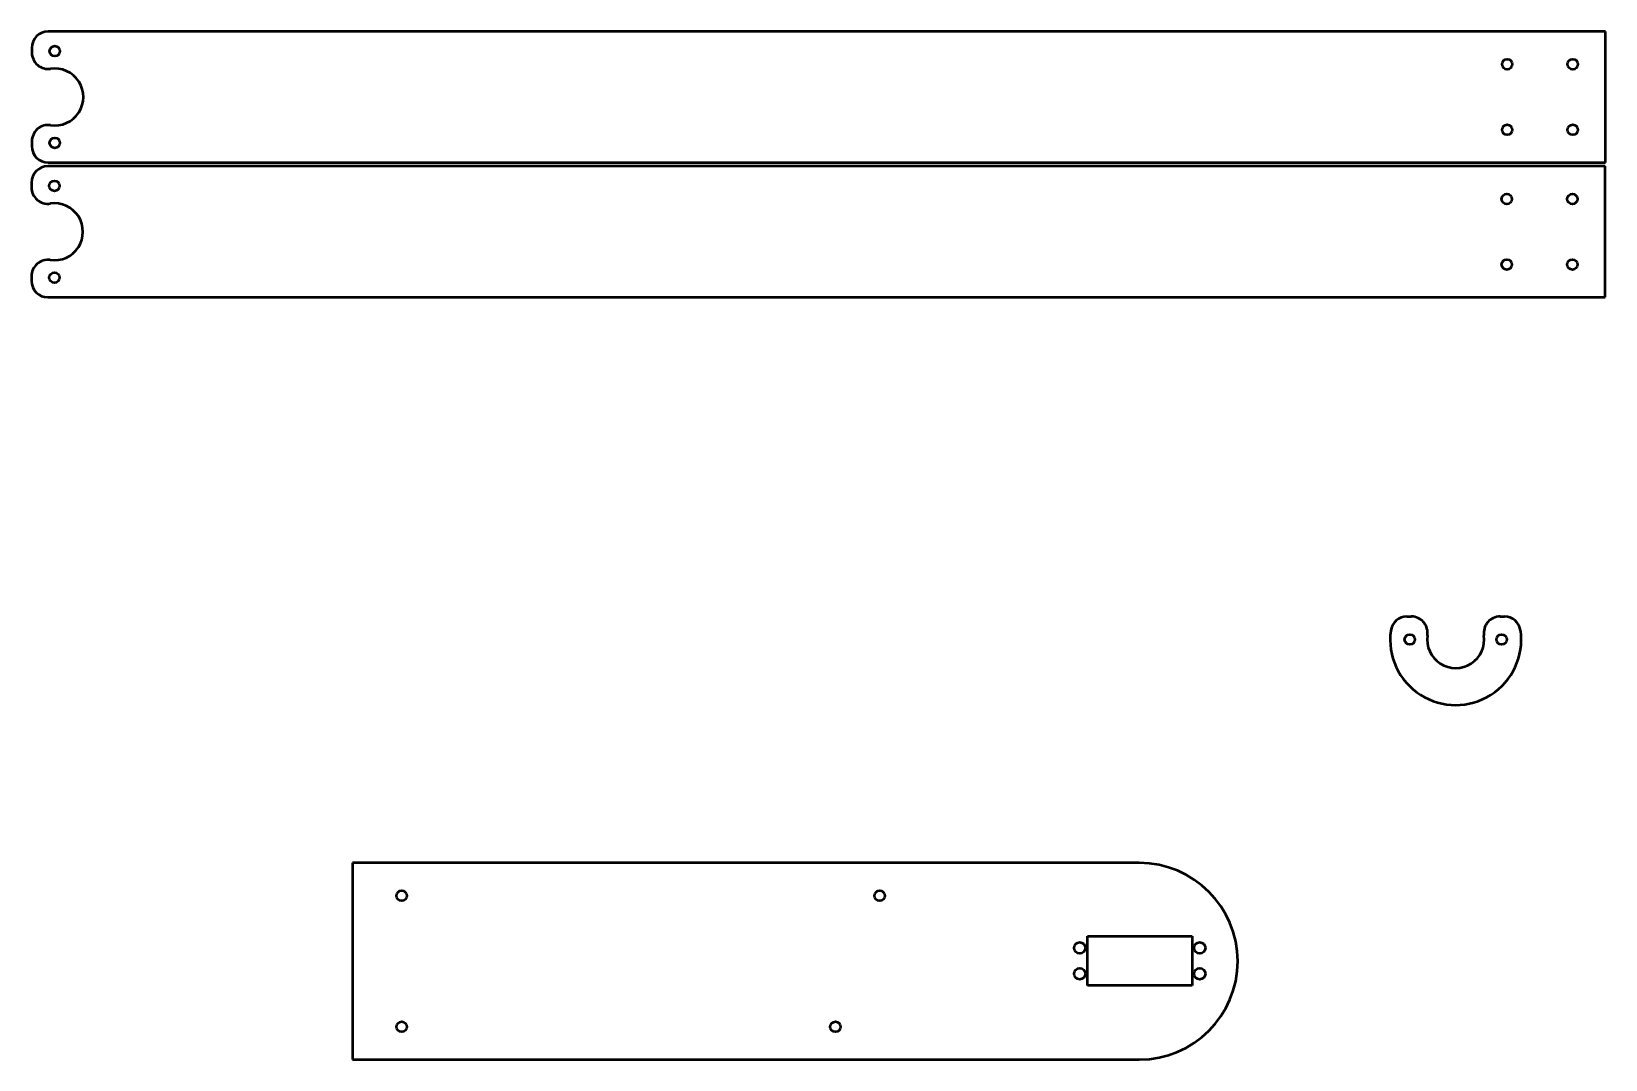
# Model space of a CAD drawing. Header units: inches. Extents: x 0 to 24, y 2.3 to 18.
import ezdxf

# ---------------------------------------------------------------- set-up
doc = ezdxf.new("R2010")
doc.units = ezdxf.units.IN
doc.header["$MEASUREMENT"] = 0
doc.layers.add('Visible (ANSI)', color=7, linetype='Continuous', lineweight=50)

msp = doc.modelspace()

# ---------------------------------------------------------------- linework, layer by layer
at = {"layer": 'Visible (ANSI)'}
for p, q in [((23.998, 17.968), (0.248, 17.968)), ((23.998, 15.968), (23.998, 17.968)), ((-0.002, 17.718), (-0.002, 17.646)), ((-0.002, 16.291), (-0.002, 16.218)), ((23.992, 15.912), (0.242, 15.912)), ((0.248, 15.968), (23.998, 15.968)), ((23.992, 13.912), (23.992, 15.912)), ((-0.008, 15.662), (-0.008, 15.59)), ((-0.008, 14.234), (-0.008, 14.162)), ((0.242, 13.912), (23.992, 13.912)), ((20.97, 9.041), (21.035, 9.041)), ((22.391, 9.041), (22.456, 9.041)), ((4.888, 5.282), (4.888, 2.282)), ((16.888, 5.282), (4.888, 5.282)), ((16.098, 3.414), (16.098, 4.162)), ((16.098, 4.162), (17.692, 4.162)), ((17.692, 4.162), (17.692, 3.414)), ((17.692, 3.414), (16.098, 3.414)), ((4.888, 2.282), (16.888, 2.282))]:
    msp.add_line(p, q, dxfattribs=at)
for centre, radius in [((0.348, 17.668), 0.0787), ((22.498, 17.468), 0.0787), ((23.498, 17.468), 0.0787), ((0.348, 16.268), 0.0787), ((22.498, 16.468), 0.0787), ((23.498, 16.468), 0.0787), ((0.342, 15.612), 0.0787), ((22.492, 15.412), 0.0787), ((23.492, 15.412), 0.0787), ((22.492, 14.412), 0.0787), ((23.492, 14.412), 0.0787), ((0.342, 14.212), 0.0787), ((21.013, 8.691), 0.0787), ((22.413, 8.691), 0.0787), ((5.638, 4.782), 0.0787), ((12.928, 4.782), 0.0787), ((15.98, 3.985), 0.0858), ((17.81, 3.985), 0.0858), ((15.98, 3.591), 0.0858), ((17.81, 3.591), 0.0858), ((5.638, 2.782), 0.0787), ((12.253, 2.782), 0.0787)]:
    msp.add_circle(centre, radius, dxfattribs=at)
for centre, radius, start, end in [((0.248, 17.718), 0.25, 90, 180), ((0.248, 17.646), 0.25, 180, 278.3943), ((0.348, 16.968), 0.435, 261.6057, 98.3943), ((0.248, 16.291), 0.25, 81.6057, 180), ((0.248, 16.218), 0.25, 180, 270), ((0.242, 15.662), 0.25, 90, 180), ((0.242, 15.59), 0.25, 180, 278.3943), ((0.342, 14.912), 0.435, 261.6057, 98.3943), ((0.242, 14.234), 0.25, 81.6057, 180), ((0.242, 14.162), 0.25, 180, 270), ((20.97, 8.791), 0.25, 90, 172.3377), ((21.035, 8.791), 0.25, 351.6057, 90), ((22.391, 8.791), 0.25, 90, 188.3943), ((22.456, 8.791), 0.25, 7.6623, 90), ((21.713, 8.691), 1, 172.3377, 7.6623), ((21.713, 8.691), 0.435, 171.6057, 8.3943), ((16.888, 3.782), 1.5, 270, 90)]:
    msp.add_arc(centre, radius, start, end, dxfattribs=at)

doc.saveas('drawing.dxf')
